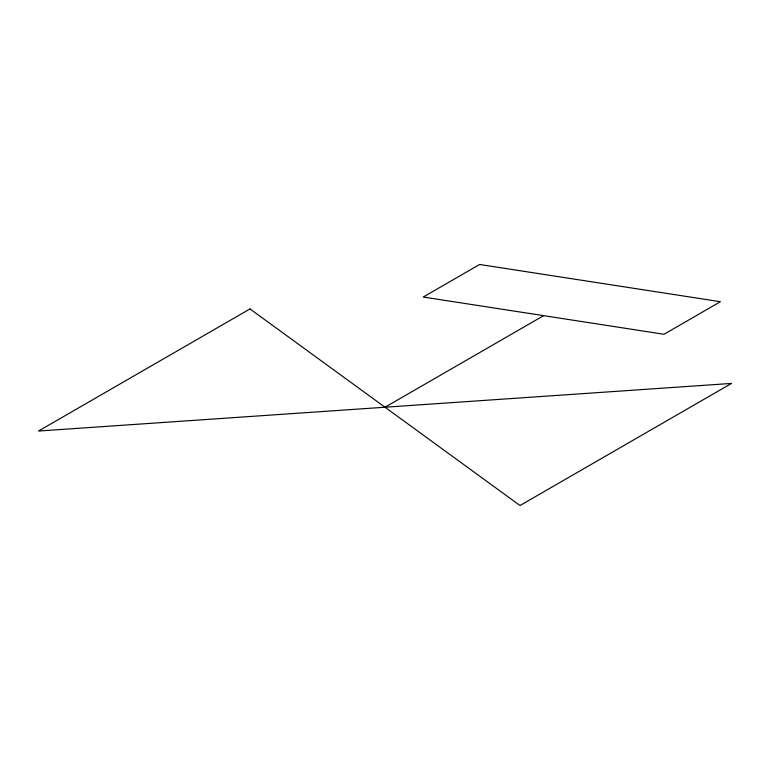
<?xml version="1.0" encoding="UTF-8"?>
<svg xmlns="http://www.w3.org/2000/svg" width="770" height="770" viewBox="0 0 770 770"><rect width="100%" height="100%" fill="white"/><g stroke="black" fill="none" stroke-linecap="round" stroke-linejoin="round"><path stroke-width="1.16" d="M385 407.234L543.62 315.652M249.99 308.934L38.5 431.036L731.5 383.422L520.01 505.524L249.99 308.934M479.643 264.476L423.24 297.028L664 334.276L720.393 301.715L479.643 264.476"/></g></svg>
